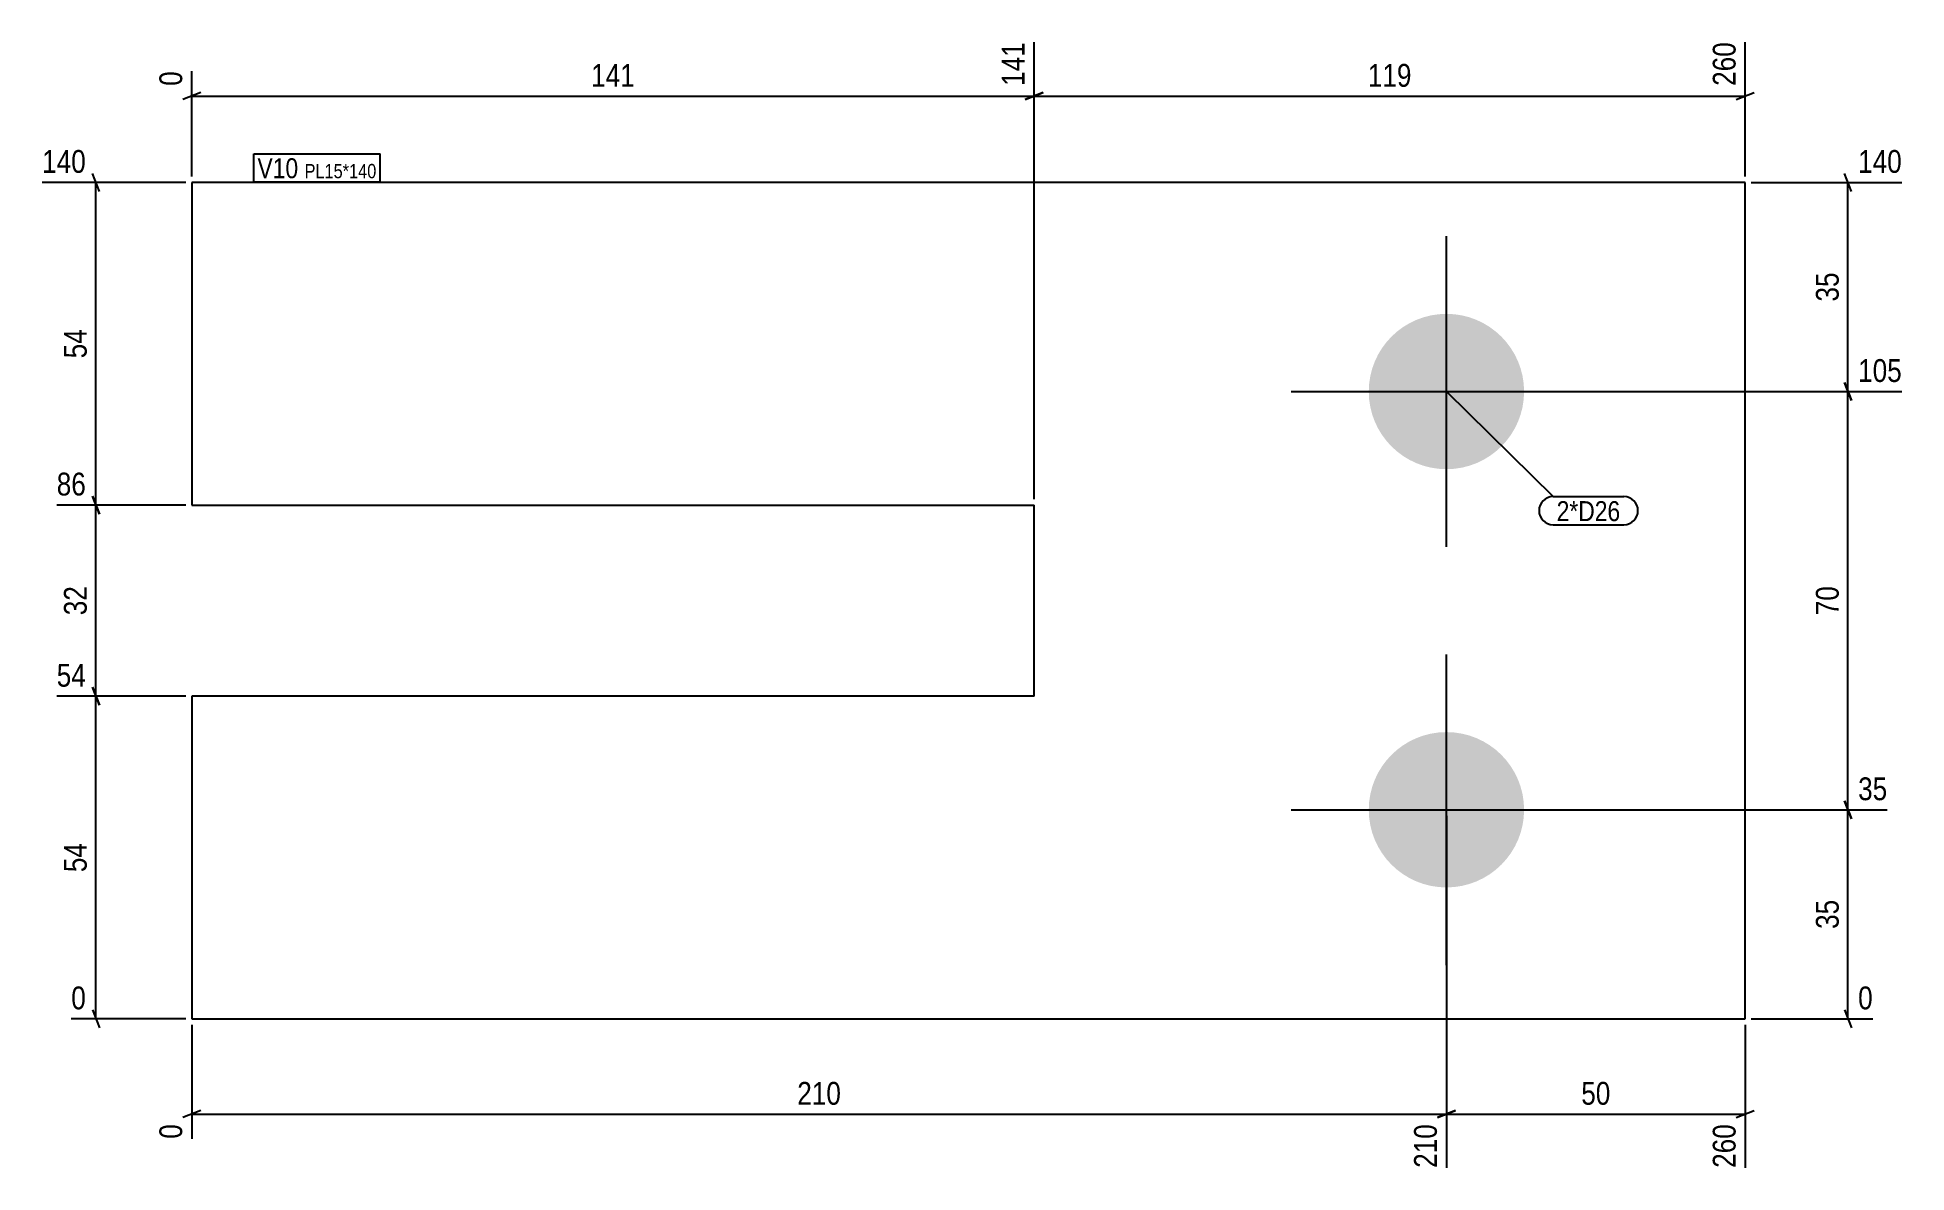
# Model space of a CAD drawing. Header units: millimetres. Extents: x 2 to 315, y 2 to 192.
import ezdxf

# ---------------------------------------------------------------- set-up
doc = ezdxf.new("R2010")
doc.units = ezdxf.units.MM
for name, color, linetype in [('MÅLSÆTNING', 7, 'Continuous'), ('STÅL', 7, 'Continuous'), ('TEKST', 7, 'Continuous')]:
    doc.layers.add(name, color=color, linetype=linetype)
doc.styles.add('Arial Narrow', font='ARIALN.TTF', dxfattribs={"height": 0.2})

msp = doc.modelspace()

# ---------------------------------------------------------------- hatches: boundary and pattern name
at = {"layer": 'STÅL', "linetype": 'Continuous'}
for points in [[(238.04, 145.93, -1), (238.04, 119.93, -1)], [(238.04, 75.93, -1), (238.04, 49.93, -1)]]:
    msp.add_hatch(color=3, dxfattribs=at).paths.add_polyline_path(points)

# ---------------------------------------------------------------- linework, layer by layer
at = {"layer": 'MÅLSÆTNING', "color": 7, "linetype": 'Continuous'}
for p, q in [((169.04, 114.93), (169.04, 191.4)), ((288.04, 168.93), (288.04, 191.4)), ((28.04, 168.93), (28.04, 186.53)), ((29.54, 182.99), (26.54, 181.79)), ((28.04, 182.39), (169.04, 182.39)), ((167.54, 181.79), (170.54, 182.99)), ((286.54, 181.79), (289.54, 182.99)), ((12.61, 166.43), (11.41, 169.43)), ((305.85, 166.43), (304.65, 169.43)), ((27.04, 167.93), (3, 167.93)), ((12.01, 113.93), (12.01, 167.93)), ((289.04, 167.93), (314.26, 167.93)), ((305.25, 132.93), (305.25, 167.93)), ((239.04, 132.93), (314.26, 132.93)), ((239.04, 132.93), (314.26, 132.93)), ((304.65, 134.43), (305.85, 131.43)), ((305.85, 131.43), (304.65, 134.43)), ((305.25, 62.93), (305.25, 132.93)), ((27.04, 113.93), (5.44, 113.93)), ((27.04, 113.93), (5.44, 113.93)), ((11.41, 115.43), (12.61, 112.43)), ((12.61, 112.43), (11.41, 115.43)), ((12.01, 81.93), (12.01, 113.93)), ((27.04, 81.93), (5.44, 81.93)), ((27.04, 81.93), (5.44, 81.93)), ((11.41, 83.43), (12.61, 80.43)), ((12.61, 80.43), (11.41, 83.43)), ((12.01, 27.93), (12.01, 81.93)), ((239.04, 62.93), (311.83, 62.93)), ((239.04, 62.93), (311.83, 62.93)), ((304.65, 64.43), (305.85, 61.43)), ((305.85, 61.43), (304.65, 64.43)), ((305.25, 27.93), (305.25, 62.93)), ((238.04, 61.93), (238.04, 3)), ((238.04, 61.93), (238.04, 3)), ((11.41, 29.43), (12.61, 26.43)), ((304.65, 29.43), (305.85, 26.43)), ((27.04, 27.93), (7.87, 27.93)), ((28.04, 26.93), (28.04, 7.87)), ((288.04, 26.93), (288.04, 3)), ((289.04, 27.93), (309.39, 27.93)), ((29.54, 12.61), (26.54, 11.41)), ((239.54, 12.61), (236.54, 11.41)), ((236.54, 11.41), (239.54, 12.61)), ((286.54, 11.41), (289.54, 12.61)), ((28.04, 12.01), (238.04, 12.01)), ((238.04, 12.01), (288.04, 12.01))]:
    msp.add_line(p, q, dxfattribs=at)
at = {"layer": 'STÅL', "color": 2, "linetype": 'Continuous'}
for p, q in [((288.04, 167.93), (28.04, 167.93)), ((28.04, 167.93), (28.04, 113.93)), ((288.04, 27.93), (288.04, 167.93)), ((28.04, 113.93), (169.04, 113.93)), ((169.04, 81.93), (169.04, 113.93)), ((28.04, 81.93), (28.04, 27.93)), ((169.04, 81.93), (28.04, 81.93)), ((28.04, 27.93), (288.04, 27.93))]:
    msp.add_line(p, q, dxfattribs=at)
at = {"layer": 'STÅL', "color": 3, "linetype": 'Continuous'}
for p, q in [((238.04, 106.93), (238.04, 158.93)), ((212.04, 132.93), (264.04, 132.93)), ((238.04, 36.93), (238.04, 88.93)), ((212.04, 62.93), (264.04, 62.93))]:
    msp.add_line(p, q, dxfattribs=at)

# ---------------------------------------------------------------- wipeouts: each hides what was drawn before it
at = {"color": 0}
msp.add_wipeout([(267.15, 111.24), (267.15, 114.74), (256.49, 114.74), (256.49, 111.24)], dxfattribs=at).dxf.layer = 'TEKST'

# ---------------------------------------------------------------- next in the draw order: wipeouts: each hides what was drawn before it
at = {"color": 0, "linetype": 'Continuous'}
for points in [[(168.24, 192.2), (162.64, 192.2), (162.64, 183.29), (168.24, 183.29)], [(27.24, 187.33), (21.64, 187.33), (21.64, 183.29), (27.24, 183.29)], [(11.11, 168.73), (11.11, 174.33), (2.2, 174.33), (2.2, 168.73)], [(315.06, 168.73), (315.06, 174.33), (306.15, 174.33), (306.15, 168.73)], [(315.06, 133.73), (315.06, 139.33), (306.15, 139.33), (306.15, 133.73)], [(11.11, 114.73), (11.11, 120.33), (4.64, 120.33), (4.64, 114.73)], [(11.11, 82.73), (11.11, 88.33), (4.64, 88.33), (4.64, 82.73)], [(312.63, 63.73), (312.63, 69.33), (306.15, 69.33), (306.15, 63.73)], [(11.11, 28.73), (11.11, 34.33), (7.07, 34.33), (7.07, 28.73)], [(310.19, 28.73), (310.19, 34.33), (306.15, 34.33), (306.15, 28.73)], [(27.24, 11.11), (21.64, 11.11), (21.64, 7.07), (27.24, 7.07)], [(237.24, 11.11), (231.64, 11.11), (231.64, 2.2), (237.24, 2.2)], [(287.24, 11.11), (281.64, 11.11), (281.64, 2.2), (287.24, 2.2)]]:
    msp.add_wipeout(points, dxfattribs=at).dxf.layer = 'MÅLSÆTNING'
at = {"color": 0}
for points, layer in [([(103, 183.14), (103, 188.74), (94.09, 188.74), (94.09, 183.14)], 'MÅLSÆTNING'), ([(304.5, 153.67), (298.9, 153.67), (298.9, 147.19), (304.5, 147.19)], 'MÅLSÆTNING'), ([(11.26, 144.17), (5.66, 144.17), (5.66, 137.69), (11.26, 137.69)], 'MÅLSÆTNING'), ([(11.26, 101.17), (5.66, 101.17), (5.66, 94.69), (11.26, 94.69)], 'MÅLSÆTNING'), ([(304.5, 101.17), (298.9, 101.17), (298.9, 94.69), (304.5, 94.69)], 'MÅLSÆTNING'), ([(11.26, 58.17), (5.66, 58.17), (5.66, 51.69), (11.26, 51.69)], 'MÅLSÆTNING'), ([(304.5, 48.67), (298.9, 48.67), (298.9, 42.19), (304.5, 42.19)], 'MÅLSÆTNING'), ([(137.5, 12.76), (137.5, 18.36), (128.59, 18.36), (128.59, 12.76)], 'MÅLSÆTNING'), ([(266.28, 12.76), (266.28, 18.36), (259.81, 18.36), (259.81, 12.76)], 'MÅLSÆTNING'), ([(45.87, 168.63), (45.87, 172.13), (39.04, 172.13), (39.04, 168.63)], 'TEKST'), ([(267.15, 111.24), (267.15, 114.74), (256.49, 114.74), (256.49, 111.24)], 'TEKST')]:
    msp.add_wipeout(points, dxfattribs=at).dxf.layer = layer

# ---------------------------------------------------------------- next in the draw order: linework, layer by layer
at = {"layer": 'MÅLSÆTNING', "color": 7, "linetype": 'Continuous'}
for p, q in [((169.04, 114.93), (169.04, 191.4)), ((170.54, 182.99), (167.54, 181.79)), ((169.04, 182.39), (288.04, 182.39))]:
    msp.add_line(p, q, dxfattribs=at)
at = {"layer": 'TEKST', "color": 7, "linetype": 'Continuous'}
for p, q in [((238.04, 132.93), (255.89, 115.34)), ((255.89, 115.34), (267.75, 115.34)), ((255.89, 110.64), (267.75, 110.64))]:
    msp.add_line(p, q, dxfattribs=at)
for centre, start, end in [((255.89, 112.99), 90, 270), ((267.75, 112.99), 270, 90)]:
    msp.add_arc(centre, 2.35, start, end, dxfattribs=at)

# ---------------------------------------------------------------- next in the draw order: texts
at = {"layer": 'MÅLSÆTNING', "color": 3, "linetype": 'Continuous', "style": 'Arial Narrow'}
for s, height, p in [('141', 3.818, (167.44, 184.09)), ('0', 3.82, (26.44, 184.09)), ('0', 3.82, (26.44, 7.87)), ('210', 3.818, (236.44, 3)), ('260', 3.818, (286.44, 3))]:
    msp.add_text(s, height=height, rotation=90.0002, dxfattribs=at).set_placement(p)
at = {"layer": 'MÅLSÆTNING', "color": 3, "style": 'Arial Narrow'}
for s, p in [('141', (94.89, 183.94)), ('210', (129.39, 13.56)), ('50', (260.61, 13.56))]:
    msp.add_text(s, height=3.818, dxfattribs=at).set_placement(p)
at = {"layer": 'MÅLSÆTNING', "color": 3, "linetype": 'Continuous', "style": 'Arial Narrow'}
for s, height, p in [('140', 3.818, (3, 169.53)), ('140', 3.818, (306.95, 169.53)), ('105', 3.818, (306.95, 134.53)), ('86', 3.818, (5.44, 115.53)), ('54', 3.818, (5.44, 83.53)), ('35', 3.818, (306.95, 64.53)), ('0', 3.82, (7.87, 29.53)), ('0', 3.82, (306.95, 29.53))]:
    msp.add_text(s, height=height, dxfattribs=at).set_placement(p)
at = {"layer": 'MÅLSÆTNING', "color": 3, "style": 'Arial Narrow'}
for s, p in [('35', (303.7, 147.99)), ('54', (10.46, 138.49)), ('32', (10.46, 95.49)), ('70', (303.7, 95.49)), ('54', (10.46, 52.49)), ('35', (303.7, 42.99))]:
    msp.add_text(s, height=3.818, rotation=90.0002, dxfattribs=at).set_placement(p)
at = {"layer": 'TEKST', "color": 3, "style": 'Arial Narrow'}
msp.add_text('2*D26', height=3.34, dxfattribs=at).set_placement((256.49, 111.24))

# ---------------------------------------------------------------- next in the draw order: wipeouts: each hides what was drawn before it
at = {"color": 0}
msp.add_wipeout([(45.87, 168.63), (45.87, 172.13), (39.04, 172.13), (39.04, 168.63)], dxfattribs=at).dxf.layer = 'TEKST'

# ---------------------------------------------------------------- next in the draw order: linework, layer by layer
at = {"layer": 'TEKST', "color": 7, "linetype": 'Continuous'}
for p, q in [((38.44, 172.73), (59.55, 172.73)), ((38.44, 168.03), (38.44, 172.73))]:
    msp.add_line(p, q, dxfattribs=at)

# ---------------------------------------------------------------- next in the draw order: wipeouts: each hides what was drawn before it
at = {"color": 0, "linetype": 'Continuous'}
msp.add_wipeout([(287.24, 192.2), (281.64, 192.2), (281.64, 183.29), (287.24, 183.29)], dxfattribs=at).dxf.layer = 'MÅLSÆTNING'
at = {"color": 0}
for points, layer in [([(233, 183.14), (233, 188.74), (224.09, 188.74), (224.09, 183.14)], 'MÅLSÆTNING'), ([(58.95, 168.63), (58.95, 171.13), (46.92, 171.13), (46.92, 168.63)], 'TEKST')]:
    msp.add_wipeout(points, dxfattribs=at).dxf.layer = layer

# ---------------------------------------------------------------- next in the draw order: texts
at = {"layer": 'MÅLSÆTNING', "color": 3, "linetype": 'Continuous', "style": 'Arial Narrow'}
msp.add_text('260', height=3.818, rotation=90.0002, dxfattribs=at).set_placement((286.44, 184.09))
at = {"layer": 'MÅLSÆTNING', "color": 3, "style": 'Arial Narrow'}
msp.add_text('119', height=3.818, dxfattribs=at).set_placement((224.89, 183.94))

# ---------------------------------------------------------------- next in the draw order: wipeouts: each hides what was drawn before it
at = {"color": 0}
msp.add_wipeout([(58.95, 168.63), (58.95, 171.13), (46.92, 171.13), (46.92, 168.63)], dxfattribs=at).dxf.layer = 'TEKST'

# ---------------------------------------------------------------- next in the draw order: linework, layer by layer
at = {"layer": 'TEKST', "color": 7, "linetype": 'Continuous'}
for p, q in [((59.55, 168.03), (59.55, 172.73)), ((38.44, 168.03), (59.55, 168.03))]:
    msp.add_line(p, q, dxfattribs=at)

# ---------------------------------------------------------------- next in the draw order: texts
at = {"layer": 'TEKST', "color": 3, "style": 'Arial Narrow'}
for s, height, p in [('V10', 3.34, (39.04, 168.63)), ('PL15*140', 2.386, (46.92, 168.63))]:
    msp.add_text(s, height=height, dxfattribs=at).set_placement(p)

doc.saveas('drawing.dxf')
